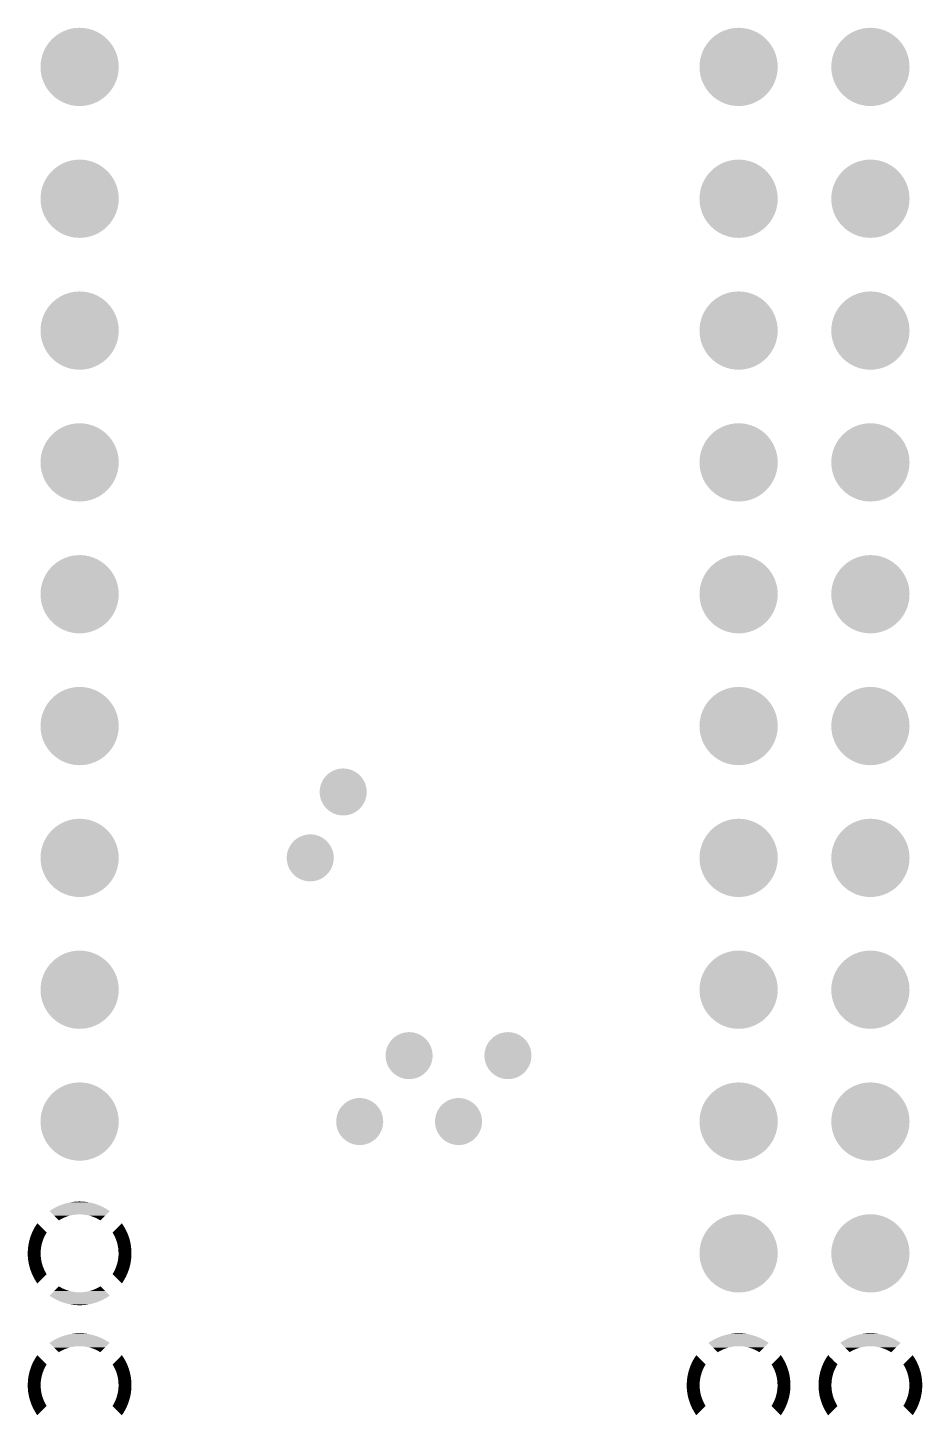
# Model space of a CAD drawing. Extents: x 295 to 953, y 10 to 290.
# Drawn here: x 662.92 to 680.16, y 123.09 to 149.83 of the extents above; entities that cross this region are included whole.
import ezdxf

# ---------------------------------------------------------------- set-up
doc = ezdxf.new("R2010")
doc.units = 0
doc.header["$LTSCALE"] = 5
doc.header["$MEASUREMENT"] = 0
doc.layers.get('0').update_dxf_attribs({"linetype": 'CONTINUOUS', "lineweight": 25})

msp = doc.modelspace()

# ---------------------------------------------------------------- linework, layer by layer
for points, const_width in [([(663.543, 149.073, 1), (664.297, 149.073, 1)], 0.754), ([(676.243, 149.073, 1), (676.997, 149.073, 1)], 0.754), ([(678.783, 149.073, 1), (679.537, 149.073, 1)], 0.754), ([(663.543, 146.533, 1), (664.297, 146.533, 1)], 0.754), ([(676.243, 146.533, 1), (676.997, 146.533, 1)], 0.754), ([(678.783, 146.533, 1), (679.537, 146.533, 1)], 0.754), ([(663.543, 143.993, 1), (664.297, 143.993, 1)], 0.754), ([(676.243, 143.993, 1), (676.997, 143.993, 1)], 0.754), ([(678.783, 143.993, 1), (679.537, 143.993, 1)], 0.754), ([(663.543, 141.453, 1), (664.297, 141.453, 1)], 0.754), ([(676.243, 141.453, 1), (676.997, 141.453, 1)], 0.754), ([(678.783, 141.453, 1), (679.537, 141.453, 1)], 0.754), ([(663.543, 138.913, 1), (664.297, 138.913, 1)], 0.754), ([(676.243, 138.913, 1), (676.997, 138.913, 1)], 0.754), ([(678.783, 138.913, 1), (679.537, 138.913, 1)], 0.754), ([(663.543, 136.373, 1), (664.297, 136.373, 1)], 0.754), ([(676.243, 136.373, 1), (676.997, 136.373, 1)], 0.754), ([(678.783, 136.373, 1), (679.537, 136.373, 1)], 0.754), ([(668.773, 135.103, 1), (669.226, 135.103, 1)], 0.453), ([(663.543, 133.833, 1), (664.297, 133.833, 1)], 0.754), ([(676.243, 133.833, 1), (676.997, 133.833, 1)], 0.754), ([(678.783, 133.833, 1), (679.537, 133.833, 1)], 0.754), ([(668.138, 133.833, 1), (668.591, 133.833, 1)], 0.453), ([(663.543, 131.293, 1), (664.297, 131.293, 1)], 0.754), ([(676.243, 131.293, 1), (676.997, 131.293, 1)], 0.754), ([(678.783, 131.293, 1), (679.537, 131.293, 1)], 0.754), ([(670.043, 130.023, 1), (670.496, 130.023, 1)], 0.453), ([(671.948, 130.023, 1), (672.401, 130.023, 1)], 0.453), ([(663.543, 128.753, 1), (664.297, 128.753, 1)], 0.754), ([(676.243, 128.753, 1), (676.997, 128.753, 1)], 0.754), ([(678.783, 128.753, 1), (679.537, 128.753, 1)], 0.754), ([(669.091, 128.753, 1), (669.544, 128.753, 1)], 0.453), ([(670.996, 128.753, 1), (671.449, 128.753, 1)], 0.453), ([(676.243, 126.213, 1), (676.997, 126.213, 1)], 0.754), ([(678.783, 126.213, 1), (679.537, 126.213, 1)], 0.754)]:
    msp.add_lwpolyline(points, format="xyb", close=True, dxfattribs=dict(const_width=const_width))
for points in [[(663.34, 127.028), (663.356, 127.039), (664.499, 127.028), (664.483, 127.039)], [(663.404, 126.964), (663.34, 127.028), (664.435, 126.964), (664.499, 127.028)], [(663.356, 127.039), (663.378, 127.053), (664.483, 127.039), (664.462, 127.053)], [(663.378, 127.053), (663.394, 127.063), (664.462, 127.053), (664.445, 127.063)], [(663.394, 127.063), (663.417, 127.077), (664.445, 127.063), (664.423, 127.077)], [(663.417, 127.077), (663.433, 127.086), (664.423, 127.077), (664.406, 127.086)], [(663.433, 127.086), (663.456, 127.099), (664.406, 127.086), (664.384, 127.099)], [(663.456, 127.099), (663.472, 127.107), (664.384, 127.099), (664.366, 127.107)], [(663.472, 127.107), (663.497, 127.119), (664.366, 127.107), (664.343, 127.119)], [(663.497, 127.119), (663.513, 127.126), (664.343, 127.119), (664.326, 127.126)], [(663.513, 127.126), (663.538, 127.137), (664.326, 127.126), (664.302, 127.137)], [(663.538, 127.137), (663.555, 127.144), (664.302, 127.137), (664.284, 127.144)], [(663.555, 127.144), (663.58, 127.153), (664.284, 127.144), (664.26, 127.153)], [(663.58, 127.153), (663.597, 127.159), (664.26, 127.153), (664.242, 127.159)], [(663.597, 127.159), (663.623, 127.167), (664.242, 127.159), (664.217, 127.167)], [(663.623, 127.167), (663.64, 127.173), (664.217, 127.167), (664.199, 127.173)], [(663.64, 127.173), (663.666, 127.18), (664.199, 127.173), (664.174, 127.18)], [(663.666, 127.18), (663.684, 127.184), (664.174, 127.18), (664.155, 127.184)], [(663.684, 127.184), (663.71, 127.19), (664.155, 127.184), (664.13, 127.19)], [(663.71, 127.19), (663.728, 127.194), (664.13, 127.19), (664.111, 127.194)], [(663.728, 127.194), (663.755, 127.199), (664.111, 127.194), (664.086, 127.199)], [(663.755, 127.199), (663.772, 127.202), (664.086, 127.199), (664.066, 127.202)], [(663.772, 127.202), (663.8, 127.205), (664.066, 127.202), (664.042, 127.205)], [(663.8, 127.205), (663.817, 127.207), (664.042, 127.205), (664.02, 127.207)], [(663.817, 127.207), (663.846, 127.21), (664.02, 127.207), (663.997, 127.21)], [(663.846, 127.21), (663.862, 127.211), (663.997, 127.21), (663.973, 127.211)], [(663.862, 127.211), (663.895, 127.212), (663.973, 127.211), (663.952, 127.212)], [(663.895, 127.212), (663.907, 127.213), (663.952, 127.212), (663.907, 127.213)], [(663.056, 126.717), (663.08, 126.755), (663.181, 126.717), (663.142, 126.755)], [(663.08, 126.755), (663.105, 126.793), (663.142, 126.755), (663.105, 126.793)], [(663.406, 126.962), (663.404, 126.964), (663.873, 126.962), (663.912, 126.964)], [(663.409, 126.959), (663.406, 126.962), (663.834, 126.959), (663.873, 126.962)], [(663.415, 126.953), (663.409, 126.959), (663.795, 126.953), (663.834, 126.959)], [(663.422, 126.946), (663.415, 126.953), (663.757, 126.946), (663.795, 126.953)], [(663.432, 126.937), (663.422, 126.946), (663.719, 126.937), (663.757, 126.946)], [(663.443, 126.925), (663.432, 126.937), (663.682, 126.925), (663.719, 126.937)], [(663.456, 126.912), (663.443, 126.925), (663.645, 126.912), (663.682, 126.925)], [(663.472, 126.897), (663.456, 126.912), (663.609, 126.897), (663.645, 126.912)], [(663.489, 126.879), (663.472, 126.897), (663.574, 126.879), (663.609, 126.897)], [(663.508, 126.861), (663.489, 126.879), (663.54, 126.861), (663.574, 126.879)], [(663.52, 126.848), (663.508, 126.861), (663.52, 126.848), (663.54, 126.861)], [(663.951, 126.963), (663.912, 126.964), (664.434, 126.963), (664.435, 126.964)], [(663.99, 126.961), (663.951, 126.963), (664.432, 126.961), (664.434, 126.963)], [(664.029, 126.956), (663.99, 126.961), (664.427, 126.956), (664.432, 126.961)], [(664.067, 126.949), (664.029, 126.956), (664.42, 126.949), (664.427, 126.956)], [(664.105, 126.941), (664.067, 126.949), (664.412, 126.941), (664.42, 126.949)], [(664.143, 126.93), (664.105, 126.941), (664.401, 126.93), (664.412, 126.941)], [(664.18, 126.917), (664.143, 126.93), (664.389, 126.917), (664.401, 126.93)], [(664.216, 126.903), (664.18, 126.917), (664.374, 126.903), (664.389, 126.917)], [(664.251, 126.887), (664.216, 126.903), (664.358, 126.887), (664.374, 126.903)], [(664.286, 126.868), (664.251, 126.887), (664.34, 126.868), (664.358, 126.887)], [(664.32, 126.848), (664.286, 126.868), (664.32, 126.848), (664.34, 126.868)], [(664.631, 126.689), (664.67, 126.728), (664.799, 126.689), (664.776, 126.728)], [(664.67, 126.728), (664.708, 126.766), (664.776, 126.728), (664.752, 126.766)], [(664.708, 126.766), (664.734, 126.793), (664.752, 126.766), (664.734, 126.793)], [(662.946, 126.436), (662.953, 126.468), (663.203, 126.436), (663.214, 126.468)], [(662.953, 126.468), (662.955, 126.473), (663.214, 126.468), (663.216, 126.473)], [(662.955, 126.473), (662.965, 126.51), (663.216, 126.473), (663.23, 126.51)], [(662.965, 126.51), (662.966, 126.511), (663.23, 126.51), (663.231, 126.511)], [(662.966, 126.511), (662.977, 126.545), (663.231, 126.511), (663.246, 126.545)], [(662.977, 126.545), (662.98, 126.554), (663.246, 126.545), (663.251, 126.554)], [(662.98, 126.554), (662.99, 126.58), (663.251, 126.554), (663.265, 126.58)], [(662.99, 126.58), (662.996, 126.596), (663.265, 126.58), (663.274, 126.596)], [(662.996, 126.596), (663.004, 126.613), (663.274, 126.596), (663.285, 126.613)], [(663.004, 126.613), (663.014, 126.637), (663.285, 126.613), (663.261, 126.637)], [(663.014, 126.637), (663.034, 126.677), (663.261, 126.637), (663.22, 126.677)], [(663.034, 126.677), (663.056, 126.717), (663.22, 126.677), (663.181, 126.717)], [(664.555, 126.613), (664.591, 126.649), (664.836, 126.613), (664.819, 126.649)], [(664.558, 126.608), (664.555, 126.613), (664.838, 126.608), (664.836, 126.613)], [(664.571, 126.586), (664.558, 126.608), (664.847, 126.586), (664.838, 126.608)], [(664.582, 126.566), (664.571, 126.586), (664.855, 126.566), (664.847, 126.586)], [(664.589, 126.552), (664.582, 126.566), (664.86, 126.552), (664.855, 126.566)], [(664.603, 126.524), (664.589, 126.552), (664.87, 126.524), (664.86, 126.552)], [(664.591, 126.649), (664.631, 126.689), (664.819, 126.649), (664.799, 126.689)], [(664.606, 126.517), (664.603, 126.524), (664.872, 126.517), (664.87, 126.524)], [(664.621, 126.481), (664.606, 126.517), (664.883, 126.481), (664.872, 126.517)], [(664.621, 126.48), (664.621, 126.481), (664.883, 126.48), (664.883, 126.481)], [(664.634, 126.444), (664.621, 126.48), (664.892, 126.444), (664.883, 126.48)], [(662.92, 126.213), (662.921, 126.244), (663.169, 126.213), (663.17, 126.244)], [(662.921, 126.174), (662.92, 126.213), (663.17, 126.174), (663.169, 126.213)], [(662.921, 126.245), (662.923, 126.283), (663.17, 126.245), (663.172, 126.283)], [(662.921, 126.244), (662.921, 126.245), (663.17, 126.244), (663.17, 126.245)], [(662.923, 126.29), (662.926, 126.322), (663.173, 126.29), (663.177, 126.322)], [(662.923, 126.283), (662.923, 126.29), (663.172, 126.283), (663.173, 126.29)], [(662.926, 126.322), (662.928, 126.335), (663.177, 126.322), (663.179, 126.335)], [(662.928, 126.335), (662.931, 126.361), (663.179, 126.335), (663.184, 126.361)], [(662.931, 126.361), (662.934, 126.38), (663.184, 126.361), (663.188, 126.38)], [(662.934, 126.38), (662.938, 126.399), (663.188, 126.38), (663.192, 126.399)], [(662.938, 126.399), (662.943, 126.424), (663.192, 126.399), (663.2, 126.424)], [(662.943, 126.424), (662.946, 126.436), (663.2, 126.424), (663.203, 126.436)], [(664.636, 126.437), (664.634, 126.444), (664.894, 126.437), (664.892, 126.444)], [(664.645, 126.406), (664.636, 126.437), (664.9, 126.406), (664.894, 126.437)], [(664.648, 126.393), (664.645, 126.406), (664.903, 126.393), (664.9, 126.406)], [(664.654, 126.368), (664.648, 126.393), (664.907, 126.368), (664.903, 126.393)], [(664.658, 126.348), (664.654, 126.368), (664.91, 126.348), (664.907, 126.368)], [(664.661, 126.33), (664.658, 126.348), (664.912, 126.33), (664.91, 126.348)], [(664.665, 126.303), (664.661, 126.33), (664.915, 126.303), (664.912, 126.33)], [(664.666, 126.291), (664.665, 126.303), (664.916, 126.291), (664.915, 126.303)], [(664.669, 126.258), (664.666, 126.291), (664.918, 126.258), (664.916, 126.291)], [(664.669, 126.252), (664.669, 126.258), (664.918, 126.252), (664.918, 126.258)], [(664.67, 126.213), (664.669, 126.252), (664.919, 126.213), (664.918, 126.252)], [(664.67, 126.182), (664.67, 126.213), (664.919, 126.182), (664.919, 126.213)], [(662.921, 126.168), (662.921, 126.174), (663.171, 126.168), (663.17, 126.174)], [(662.923, 126.135), (662.921, 126.168), (663.173, 126.135), (663.171, 126.168)], [(662.924, 126.123), (662.923, 126.135), (663.175, 126.123), (663.173, 126.135)], [(662.927, 126.097), (662.924, 126.123), (663.178, 126.097), (663.175, 126.123)], [(662.929, 126.079), (662.927, 126.097), (663.182, 126.079), (663.178, 126.097)], [(662.933, 126.058), (662.929, 126.079), (663.185, 126.058), (663.182, 126.079)], [(662.936, 126.034), (662.933, 126.058), (663.191, 126.034), (663.185, 126.058)], [(662.939, 126.02), (662.936, 126.034), (663.194, 126.02), (663.191, 126.034)], [(662.945, 125.99), (662.939, 126.02), (663.203, 125.99), (663.194, 126.02)], [(662.947, 125.983), (662.945, 125.99), (663.205, 125.983), (663.203, 125.99)], [(662.957, 125.946), (662.947, 125.983), (663.218, 125.946), (663.205, 125.983)], [(662.968, 125.91), (662.957, 125.946), (663.233, 125.91), (663.218, 125.946)], [(664.593, 125.882), (664.609, 125.916), (664.862, 125.882), (664.874, 125.916)], [(664.609, 125.917), (664.624, 125.953), (664.874, 125.917), (664.885, 125.953)], [(664.609, 125.916), (664.609, 125.917), (664.874, 125.916), (664.874, 125.917)], [(664.624, 125.953), (664.626, 125.959), (664.885, 125.953), (664.886, 125.959)], [(664.626, 125.959), (664.636, 125.99), (664.886, 125.959), (664.894, 125.99)], [(664.636, 125.99), (664.64, 126.003), (664.894, 125.99), (664.897, 126.003)], [(664.64, 126.003), (664.647, 126.028), (664.897, 126.003), (664.902, 126.028)], [(664.647, 126.028), (664.651, 126.047), (664.902, 126.028), (664.905, 126.047)], [(664.651, 126.047), (664.656, 126.066), (664.905, 126.047), (664.908, 126.066)], [(664.656, 126.066), (664.66, 126.091), (664.908, 126.066), (664.912, 126.091)], [(664.66, 126.091), (664.662, 126.104), (664.912, 126.091), (664.913, 126.104)], [(664.662, 126.104), (664.666, 126.136), (664.913, 126.104), (664.916, 126.136)], [(664.666, 126.136), (664.667, 126.143), (664.916, 126.136), (664.917, 126.143)], [(664.667, 126.143), (664.67, 126.181), (664.917, 126.143), (664.919, 126.181)], [(664.67, 126.181), (664.67, 126.182), (664.919, 126.181), (664.919, 126.182)], [(662.97, 125.903), (662.968, 125.91), (663.236, 125.903), (663.233, 125.91)], [(662.98, 125.875), (662.97, 125.903), (663.25, 125.875), (663.236, 125.903)], [(662.985, 125.861), (662.98, 125.875), (663.257, 125.861), (663.25, 125.875)], [(662.993, 125.84), (662.985, 125.861), (663.268, 125.84), (663.257, 125.861)], [(663.001, 125.819), (662.993, 125.84), (663.281, 125.819), (663.268, 125.84)], [(663.004, 125.813), (663.001, 125.819), (663.285, 125.813), (663.281, 125.819)], [(663.02, 125.778), (663.004, 125.813), (663.249, 125.778), (663.285, 125.813)], [(663.041, 125.738), (663.02, 125.778), (663.209, 125.738), (663.249, 125.778)], [(663.063, 125.698), (663.041, 125.738), (663.17, 125.698), (663.209, 125.738)], [(663.087, 125.66), (663.063, 125.698), (663.132, 125.66), (663.17, 125.698)], [(663.105, 125.634), (663.087, 125.66), (663.105, 125.634), (663.132, 125.66)], [(664.555, 125.813), (664.565, 125.831), (664.835, 125.813), (664.843, 125.831)], [(664.579, 125.79), (664.555, 125.813), (664.825, 125.79), (664.835, 125.813)], [(664.565, 125.831), (664.575, 125.847), (664.843, 125.831), (664.849, 125.847)], [(664.575, 125.847), (664.588, 125.873), (664.849, 125.847), (664.859, 125.873)], [(664.619, 125.749), (664.579, 125.79), (664.805, 125.749), (664.825, 125.79)], [(664.588, 125.873), (664.593, 125.882), (664.859, 125.873), (664.862, 125.882)], [(664.659, 125.71), (664.619, 125.749), (664.783, 125.71), (664.805, 125.749)], [(664.697, 125.671), (664.659, 125.71), (664.76, 125.671), (664.783, 125.71)], [(664.734, 125.634), (664.697, 125.671), (664.734, 125.634), (664.76, 125.671)], [(663.34, 125.399), (663.404, 125.463), (664.499, 125.399), (664.435, 125.463)], [(663.356, 125.388), (663.34, 125.399), (664.483, 125.388), (664.499, 125.399)], [(663.378, 125.373), (663.356, 125.388), (664.461, 125.373), (664.483, 125.388)], [(663.404, 125.463), (663.405, 125.463), (663.928, 125.463), (663.889, 125.463)], [(663.405, 125.463), (663.408, 125.466), (663.889, 125.463), (663.85, 125.466)], [(663.408, 125.466), (663.412, 125.471), (663.85, 125.466), (663.811, 125.471)], [(663.412, 125.471), (663.419, 125.477), (663.811, 125.471), (663.772, 125.477)], [(663.419, 125.477), (663.428, 125.486), (663.772, 125.477), (663.734, 125.486)], [(663.428, 125.486), (663.438, 125.497), (663.734, 125.486), (663.697, 125.497)], [(663.438, 125.497), (663.451, 125.509), (663.697, 125.497), (663.66, 125.509)], [(663.451, 125.509), (663.465, 125.524), (663.66, 125.509), (663.623, 125.524)], [(663.465, 125.524), (663.482, 125.54), (663.623, 125.524), (663.588, 125.54)], [(663.482, 125.54), (663.5, 125.558), (663.588, 125.54), (663.553, 125.558)], [(663.5, 125.558), (663.52, 125.578), (663.553, 125.558), (663.52, 125.578)], [(663.928, 125.463), (663.967, 125.464), (664.435, 125.463), (664.434, 125.464)], [(663.967, 125.464), (664.005, 125.468), (664.434, 125.464), (664.43, 125.468)], [(664.005, 125.468), (664.044, 125.473), (664.43, 125.468), (664.425, 125.473)], [(664.044, 125.473), (664.082, 125.481), (664.425, 125.473), (664.417, 125.481)], [(664.082, 125.481), (664.12, 125.49), (664.417, 125.481), (664.408, 125.49)], [(664.12, 125.49), (664.158, 125.501), (664.408, 125.49), (664.396, 125.501)], [(664.158, 125.501), (664.194, 125.515), (664.396, 125.501), (664.383, 125.515)], [(664.194, 125.515), (664.23, 125.53), (664.383, 125.515), (664.368, 125.53)], [(664.23, 125.53), (664.265, 125.547), (664.368, 125.53), (664.351, 125.547)], [(664.265, 125.547), (664.3, 125.566), (664.351, 125.547), (664.332, 125.566)], [(664.3, 125.566), (664.32, 125.578), (664.332, 125.566), (664.32, 125.578)], [(663.394, 125.363), (663.378, 125.373), (664.446, 125.363), (664.461, 125.373)], [(663.416, 125.35), (663.394, 125.363), (664.423, 125.35), (664.446, 125.363)], [(663.433, 125.341), (663.416, 125.35), (664.407, 125.341), (664.423, 125.35)], [(663.456, 125.328), (663.433, 125.341), (664.383, 125.328), (664.407, 125.341)], [(663.473, 125.319), (663.456, 125.328), (664.367, 125.319), (664.383, 125.328)], [(663.496, 125.308), (663.473, 125.319), (664.343, 125.308), (664.367, 125.319)], [(663.514, 125.3), (663.496, 125.308), (664.326, 125.3), (664.343, 125.308)], [(663.537, 125.29), (663.514, 125.3), (664.302, 125.29), (664.326, 125.3)], [(663.555, 125.283), (663.537, 125.29), (664.285, 125.283), (664.302, 125.29)], [(663.579, 125.274), (663.555, 125.283), (664.259, 125.274), (664.285, 125.283)], [(663.598, 125.267), (663.579, 125.274), (664.242, 125.267), (664.259, 125.274)], [(663.622, 125.259), (663.598, 125.267), (664.217, 125.259), (664.242, 125.267)], [(663.641, 125.254), (663.622, 125.259), (664.199, 125.254), (664.217, 125.259)], [(663.665, 125.247), (663.641, 125.254), (664.173, 125.247), (664.199, 125.254)], [(663.685, 125.242), (663.665, 125.247), (664.156, 125.242), (664.173, 125.247)], [(663.709, 125.236), (663.685, 125.242), (664.129, 125.236), (664.156, 125.242)], [(663.729, 125.232), (663.709, 125.236), (664.112, 125.232), (664.129, 125.236)], [(663.753, 125.228), (663.729, 125.232), (664.085, 125.228), (664.112, 125.232)], [(663.774, 125.225), (663.753, 125.228), (664.067, 125.225), (664.085, 125.228)], [(663.798, 125.221), (663.774, 125.225), (664.04, 125.221), (664.067, 125.225)], [(663.819, 125.219), (663.798, 125.221), (664.023, 125.219), (664.04, 125.221)], [(663.843, 125.217), (663.819, 125.219), (663.994, 125.217), (664.023, 125.219)], [(663.866, 125.216), (663.843, 125.217), (663.978, 125.216), (663.994, 125.217)], [(663.888, 125.214), (663.866, 125.216), (663.945, 125.214), (663.978, 125.216)], [(663.933, 125.214), (663.888, 125.214), (663.933, 125.214), (663.945, 125.214)], [(663.497, 124.579), (663.513, 124.586), (664.343, 124.579), (664.326, 124.586)], [(663.513, 124.586), (663.538, 124.597), (664.326, 124.586), (664.302, 124.597)], [(663.538, 124.597), (663.555, 124.604), (664.302, 124.597), (664.284, 124.604)], [(663.555, 124.604), (663.58, 124.613), (664.284, 124.604), (664.26, 124.613)], [(663.58, 124.613), (663.597, 124.619), (664.26, 124.613), (664.242, 124.619)], [(663.597, 124.619), (663.623, 124.627), (664.242, 124.619), (664.217, 124.627)], [(663.623, 124.627), (663.64, 124.633), (664.217, 124.627), (664.199, 124.633)], [(663.64, 124.633), (663.666, 124.64), (664.199, 124.633), (664.174, 124.64)], [(663.666, 124.64), (663.684, 124.644), (664.174, 124.64), (664.155, 124.644)], [(663.684, 124.644), (663.71, 124.65), (664.155, 124.644), (664.13, 124.65)], [(663.71, 124.65), (663.728, 124.654), (664.13, 124.65), (664.111, 124.654)], [(663.728, 124.654), (663.755, 124.659), (664.111, 124.654), (664.086, 124.659)], [(663.755, 124.659), (663.772, 124.662), (664.086, 124.659), (664.066, 124.662)], [(663.772, 124.662), (663.8, 124.665), (664.066, 124.662), (664.042, 124.665)], [(663.8, 124.665), (663.817, 124.667), (664.042, 124.665), (664.02, 124.667)], [(663.817, 124.667), (663.846, 124.67), (664.02, 124.667), (663.997, 124.67)], [(663.846, 124.67), (663.862, 124.671), (663.997, 124.67), (663.973, 124.671)], [(663.862, 124.671), (663.895, 124.672), (663.973, 124.671), (663.952, 124.672)], [(663.895, 124.672), (663.907, 124.673), (663.952, 124.672), (663.907, 124.673)], [(676.197, 124.579), (676.213, 124.586), (677.043, 124.579), (677.026, 124.586)], [(676.213, 124.586), (676.238, 124.597), (677.026, 124.586), (677.002, 124.597)], [(676.238, 124.597), (676.255, 124.604), (677.002, 124.597), (676.984, 124.604)], [(676.255, 124.604), (676.28, 124.613), (676.984, 124.604), (676.96, 124.613)], [(676.28, 124.613), (676.297, 124.619), (676.96, 124.613), (676.942, 124.619)], [(676.297, 124.619), (676.323, 124.627), (676.942, 124.619), (676.917, 124.627)], [(676.323, 124.627), (676.34, 124.633), (676.917, 124.627), (676.899, 124.633)], [(676.34, 124.633), (676.366, 124.64), (676.899, 124.633), (676.874, 124.64)], [(676.366, 124.64), (676.384, 124.644), (676.874, 124.64), (676.855, 124.644)], [(676.384, 124.644), (676.41, 124.65), (676.855, 124.644), (676.83, 124.65)], [(676.41, 124.65), (676.428, 124.654), (676.83, 124.65), (676.811, 124.654)], [(676.428, 124.654), (676.455, 124.659), (676.811, 124.654), (676.786, 124.659)], [(676.455, 124.659), (676.472, 124.662), (676.786, 124.659), (676.766, 124.662)], [(676.472, 124.662), (676.5, 124.665), (676.766, 124.662), (676.742, 124.665)], [(676.5, 124.665), (676.517, 124.667), (676.742, 124.665), (676.72, 124.667)], [(676.517, 124.667), (676.546, 124.67), (676.72, 124.667), (676.697, 124.67)], [(676.546, 124.67), (676.562, 124.671), (676.697, 124.67), (676.673, 124.671)], [(676.562, 124.671), (676.595, 124.672), (676.673, 124.671), (676.652, 124.672)], [(676.595, 124.672), (676.607, 124.673), (676.652, 124.672), (676.607, 124.673)], [(678.737, 124.579), (678.753, 124.586), (679.583, 124.579), (679.566, 124.586)], [(678.753, 124.586), (678.778, 124.597), (679.566, 124.586), (679.542, 124.597)], [(678.778, 124.597), (678.795, 124.604), (679.542, 124.597), (679.524, 124.604)], [(678.795, 124.604), (678.82, 124.613), (679.524, 124.604), (679.5, 124.613)], [(678.82, 124.613), (678.837, 124.619), (679.5, 124.613), (679.482, 124.619)], [(678.837, 124.619), (678.863, 124.627), (679.482, 124.619), (679.457, 124.627)], [(678.863, 124.627), (678.88, 124.633), (679.457, 124.627), (679.439, 124.633)], [(678.88, 124.633), (678.906, 124.64), (679.439, 124.633), (679.414, 124.64)], [(678.906, 124.64), (678.924, 124.644), (679.414, 124.64), (679.395, 124.644)], [(678.924, 124.644), (678.95, 124.65), (679.395, 124.644), (679.37, 124.65)], [(678.95, 124.65), (678.968, 124.654), (679.37, 124.65), (679.351, 124.654)], [(678.968, 124.654), (678.995, 124.659), (679.351, 124.654), (679.326, 124.659)], [(678.995, 124.659), (679.012, 124.662), (679.326, 124.659), (679.306, 124.662)], [(679.012, 124.662), (679.04, 124.665), (679.306, 124.662), (679.282, 124.665)], [(679.04, 124.665), (679.057, 124.667), (679.282, 124.665), (679.26, 124.667)], [(679.057, 124.667), (679.086, 124.67), (679.26, 124.667), (679.237, 124.67)], [(679.086, 124.67), (679.102, 124.671), (679.237, 124.67), (679.213, 124.671)], [(679.102, 124.671), (679.135, 124.672), (679.213, 124.671), (679.192, 124.672)], [(679.135, 124.672), (679.147, 124.673), (679.192, 124.672), (679.147, 124.673)], [(663.34, 124.488), (663.356, 124.499), (664.499, 124.488), (664.483, 124.499)], [(663.404, 124.424), (663.34, 124.488), (664.435, 124.424), (664.499, 124.488)], [(663.356, 124.499), (663.378, 124.513), (664.483, 124.499), (664.462, 124.513)], [(663.378, 124.513), (663.394, 124.523), (664.462, 124.513), (664.445, 124.523)], [(663.394, 124.523), (663.417, 124.537), (664.445, 124.523), (664.423, 124.537)], [(663.406, 124.422), (663.404, 124.424), (663.873, 124.422), (663.912, 124.424)], [(663.409, 124.419), (663.406, 124.422), (663.834, 124.419), (663.873, 124.422)], [(663.415, 124.413), (663.409, 124.419), (663.795, 124.413), (663.834, 124.419)], [(663.422, 124.406), (663.415, 124.413), (663.757, 124.406), (663.795, 124.413)], [(663.417, 124.537), (663.433, 124.546), (664.423, 124.537), (664.406, 124.546)], [(663.432, 124.397), (663.422, 124.406), (663.719, 124.397), (663.757, 124.406)], [(663.443, 124.385), (663.432, 124.397), (663.682, 124.385), (663.719, 124.397)], [(663.433, 124.546), (663.456, 124.559), (664.406, 124.546), (664.384, 124.559)], [(663.456, 124.372), (663.443, 124.385), (663.645, 124.372), (663.682, 124.385)], [(663.456, 124.559), (663.472, 124.567), (664.384, 124.559), (664.366, 124.567)], [(663.472, 124.357), (663.456, 124.372), (663.609, 124.357), (663.645, 124.372)], [(663.472, 124.567), (663.497, 124.579), (664.366, 124.567), (664.343, 124.579)], [(663.489, 124.339), (663.472, 124.357), (663.574, 124.339), (663.609, 124.357)], [(663.508, 124.321), (663.489, 124.339), (663.54, 124.321), (663.574, 124.339)], [(663.52, 124.308), (663.508, 124.321), (663.52, 124.308), (663.54, 124.321)], [(663.951, 124.423), (663.912, 124.424), (664.434, 124.423), (664.435, 124.424)], [(663.99, 124.421), (663.951, 124.423), (664.432, 124.421), (664.434, 124.423)], [(664.029, 124.416), (663.99, 124.421), (664.427, 124.416), (664.432, 124.421)], [(664.067, 124.409), (664.029, 124.416), (664.42, 124.409), (664.427, 124.416)], [(664.105, 124.401), (664.067, 124.409), (664.412, 124.401), (664.42, 124.409)], [(664.143, 124.39), (664.105, 124.401), (664.401, 124.39), (664.412, 124.401)], [(664.18, 124.377), (664.143, 124.39), (664.389, 124.377), (664.401, 124.39)], [(664.216, 124.363), (664.18, 124.377), (664.374, 124.363), (664.389, 124.377)], [(664.251, 124.347), (664.216, 124.363), (664.358, 124.347), (664.374, 124.363)], [(664.286, 124.328), (664.251, 124.347), (664.34, 124.328), (664.358, 124.347)], [(664.32, 124.308), (664.286, 124.328), (664.32, 124.308), (664.34, 124.328)], [(676.04, 124.488), (676.056, 124.499), (677.199, 124.488), (677.183, 124.499)], [(676.104, 124.424), (676.04, 124.488), (677.135, 124.424), (677.199, 124.488)], [(676.056, 124.499), (676.078, 124.513), (677.183, 124.499), (677.162, 124.513)], [(676.078, 124.513), (676.094, 124.523), (677.162, 124.513), (677.145, 124.523)], [(676.094, 124.523), (676.117, 124.537), (677.145, 124.523), (677.123, 124.537)], [(676.106, 124.422), (676.104, 124.424), (676.573, 124.422), (676.612, 124.424)], [(676.109, 124.419), (676.106, 124.422), (676.534, 124.419), (676.573, 124.422)], [(676.115, 124.413), (676.109, 124.419), (676.495, 124.413), (676.534, 124.419)], [(676.122, 124.406), (676.115, 124.413), (676.457, 124.406), (676.495, 124.413)], [(676.117, 124.537), (676.133, 124.546), (677.123, 124.537), (677.106, 124.546)], [(676.132, 124.397), (676.122, 124.406), (676.419, 124.397), (676.457, 124.406)], [(676.143, 124.385), (676.132, 124.397), (676.382, 124.385), (676.419, 124.397)], [(676.133, 124.546), (676.156, 124.559), (677.106, 124.546), (677.084, 124.559)], [(676.156, 124.372), (676.143, 124.385), (676.345, 124.372), (676.382, 124.385)], [(676.156, 124.559), (676.172, 124.567), (677.084, 124.559), (677.066, 124.567)], [(676.172, 124.357), (676.156, 124.372), (676.309, 124.357), (676.345, 124.372)], [(676.172, 124.567), (676.197, 124.579), (677.066, 124.567), (677.043, 124.579)], [(676.189, 124.339), (676.172, 124.357), (676.274, 124.339), (676.309, 124.357)], [(676.208, 124.321), (676.189, 124.339), (676.24, 124.321), (676.274, 124.339)], [(676.22, 124.308), (676.208, 124.321), (676.22, 124.308), (676.24, 124.321)], [(676.651, 124.423), (676.612, 124.424), (677.134, 124.423), (677.135, 124.424)], [(676.69, 124.421), (676.651, 124.423), (677.132, 124.421), (677.134, 124.423)], [(676.729, 124.416), (676.69, 124.421), (677.127, 124.416), (677.132, 124.421)], [(676.767, 124.409), (676.729, 124.416), (677.12, 124.409), (677.127, 124.416)], [(676.805, 124.401), (676.767, 124.409), (677.112, 124.401), (677.12, 124.409)], [(676.843, 124.39), (676.805, 124.401), (677.101, 124.39), (677.112, 124.401)], [(676.88, 124.377), (676.843, 124.39), (677.089, 124.377), (677.101, 124.39)], [(676.916, 124.363), (676.88, 124.377), (677.074, 124.363), (677.089, 124.377)], [(676.951, 124.347), (676.916, 124.363), (677.058, 124.347), (677.074, 124.363)], [(676.986, 124.328), (676.951, 124.347), (677.04, 124.328), (677.058, 124.347)], [(677.02, 124.308), (676.986, 124.328), (677.02, 124.308), (677.04, 124.328)], [(678.58, 124.488), (678.596, 124.499), (679.739, 124.488), (679.723, 124.499)], [(678.644, 124.424), (678.58, 124.488), (679.675, 124.424), (679.739, 124.488)], [(678.596, 124.499), (678.618, 124.513), (679.723, 124.499), (679.702, 124.513)], [(678.618, 124.513), (678.634, 124.523), (679.702, 124.513), (679.685, 124.523)], [(678.634, 124.523), (678.657, 124.537), (679.685, 124.523), (679.663, 124.537)], [(678.646, 124.422), (678.644, 124.424), (679.113, 124.422), (679.152, 124.424)], [(678.649, 124.419), (678.646, 124.422), (679.074, 124.419), (679.113, 124.422)], [(678.655, 124.413), (678.649, 124.419), (679.035, 124.413), (679.074, 124.419)], [(678.662, 124.406), (678.655, 124.413), (678.997, 124.406), (679.035, 124.413)], [(678.657, 124.537), (678.673, 124.546), (679.663, 124.537), (679.646, 124.546)], [(678.672, 124.397), (678.662, 124.406), (678.959, 124.397), (678.997, 124.406)], [(678.683, 124.385), (678.672, 124.397), (678.922, 124.385), (678.959, 124.397)], [(678.673, 124.546), (678.696, 124.559), (679.646, 124.546), (679.624, 124.559)], [(678.696, 124.372), (678.683, 124.385), (678.885, 124.372), (678.922, 124.385)], [(678.696, 124.559), (678.712, 124.567), (679.624, 124.559), (679.606, 124.567)], [(678.712, 124.357), (678.696, 124.372), (678.849, 124.357), (678.885, 124.372)], [(678.712, 124.567), (678.737, 124.579), (679.606, 124.567), (679.583, 124.579)], [(678.729, 124.339), (678.712, 124.357), (678.814, 124.339), (678.849, 124.357)], [(678.748, 124.321), (678.729, 124.339), (678.78, 124.321), (678.814, 124.339)], [(678.76, 124.308), (678.748, 124.321), (678.76, 124.308), (678.78, 124.321)], [(679.191, 124.423), (679.152, 124.424), (679.674, 124.423), (679.675, 124.424)], [(679.23, 124.421), (679.191, 124.423), (679.672, 124.421), (679.674, 124.423)], [(679.269, 124.416), (679.23, 124.421), (679.667, 124.416), (679.672, 124.421)], [(679.307, 124.409), (679.269, 124.416), (679.66, 124.409), (679.667, 124.416)], [(679.345, 124.401), (679.307, 124.409), (679.652, 124.401), (679.66, 124.409)], [(679.383, 124.39), (679.345, 124.401), (679.641, 124.39), (679.652, 124.401)], [(679.42, 124.377), (679.383, 124.39), (679.629, 124.377), (679.641, 124.39)], [(679.456, 124.363), (679.42, 124.377), (679.614, 124.363), (679.629, 124.377)], [(679.491, 124.347), (679.456, 124.363), (679.598, 124.347), (679.614, 124.363)], [(679.526, 124.328), (679.491, 124.347), (679.58, 124.328), (679.598, 124.347)], [(679.56, 124.308), (679.526, 124.328), (679.56, 124.308), (679.58, 124.328)], [(662.99, 124.04), (662.996, 124.056), (663.265, 124.04), (663.274, 124.056)], [(662.996, 124.056), (663.004, 124.073), (663.274, 124.056), (663.285, 124.073)], [(663.004, 124.073), (663.014, 124.097), (663.285, 124.073), (663.261, 124.097)], [(663.014, 124.097), (663.034, 124.137), (663.261, 124.097), (663.22, 124.137)], [(663.034, 124.137), (663.056, 124.177), (663.22, 124.137), (663.181, 124.177)], [(663.056, 124.177), (663.08, 124.215), (663.181, 124.177), (663.142, 124.215)], [(663.08, 124.215), (663.105, 124.253), (663.142, 124.215), (663.105, 124.253)], [(664.555, 124.073), (664.591, 124.109), (664.836, 124.073), (664.819, 124.109)], [(664.558, 124.068), (664.555, 124.073), (664.838, 124.068), (664.836, 124.073)], [(664.571, 124.046), (664.558, 124.068), (664.847, 124.046), (664.838, 124.068)], [(664.582, 124.026), (664.571, 124.046), (664.855, 124.026), (664.847, 124.046)], [(664.591, 124.109), (664.631, 124.149), (664.819, 124.109), (664.799, 124.149)], [(664.631, 124.149), (664.67, 124.188), (664.799, 124.149), (664.776, 124.188)], [(664.67, 124.188), (664.708, 124.226), (664.776, 124.188), (664.752, 124.226)], [(664.708, 124.226), (664.734, 124.253), (664.752, 124.226), (664.734, 124.253)], [(675.69, 124.04), (675.696, 124.056), (675.965, 124.04), (675.974, 124.056)], [(675.696, 124.056), (675.704, 124.073), (675.974, 124.056), (675.985, 124.073)], [(675.704, 124.073), (675.714, 124.097), (675.985, 124.073), (675.961, 124.097)], [(675.714, 124.097), (675.734, 124.137), (675.961, 124.097), (675.92, 124.137)], [(675.734, 124.137), (675.756, 124.177), (675.92, 124.137), (675.881, 124.177)], [(675.756, 124.177), (675.78, 124.215), (675.881, 124.177), (675.842, 124.215)], [(675.78, 124.215), (675.805, 124.253), (675.842, 124.215), (675.805, 124.253)], [(677.255, 124.073), (677.291, 124.109), (677.536, 124.073), (677.519, 124.109)], [(677.258, 124.068), (677.255, 124.073), (677.538, 124.068), (677.536, 124.073)], [(677.271, 124.046), (677.258, 124.068), (677.547, 124.046), (677.538, 124.068)], [(677.282, 124.026), (677.271, 124.046), (677.555, 124.026), (677.547, 124.046)], [(677.291, 124.109), (677.331, 124.149), (677.519, 124.109), (677.499, 124.149)], [(677.331, 124.149), (677.37, 124.188), (677.499, 124.149), (677.476, 124.188)], [(677.37, 124.188), (677.408, 124.226), (677.476, 124.188), (677.452, 124.226)], [(677.408, 124.226), (677.434, 124.253), (677.452, 124.226), (677.434, 124.253)], [(678.23, 124.04), (678.236, 124.056), (678.505, 124.04), (678.514, 124.056)], [(678.236, 124.056), (678.244, 124.073), (678.514, 124.056), (678.525, 124.073)], [(678.244, 124.073), (678.254, 124.097), (678.525, 124.073), (678.501, 124.097)], [(678.254, 124.097), (678.274, 124.137), (678.501, 124.097), (678.46, 124.137)], [(678.274, 124.137), (678.296, 124.177), (678.46, 124.137), (678.421, 124.177)], [(678.296, 124.177), (678.32, 124.215), (678.421, 124.177), (678.382, 124.215)], [(678.32, 124.215), (678.345, 124.253), (678.382, 124.215), (678.345, 124.253)], [(679.795, 124.073), (679.831, 124.109), (680.076, 124.073), (680.059, 124.109)], [(679.798, 124.068), (679.795, 124.073), (680.078, 124.068), (680.076, 124.073)], [(679.811, 124.046), (679.798, 124.068), (680.087, 124.046), (680.078, 124.068)], [(679.822, 124.026), (679.811, 124.046), (680.095, 124.026), (680.087, 124.046)], [(679.831, 124.109), (679.871, 124.149), (680.059, 124.109), (680.039, 124.149)], [(679.871, 124.149), (679.91, 124.188), (680.039, 124.149), (680.016, 124.188)], [(679.91, 124.188), (679.948, 124.226), (680.016, 124.188), (679.992, 124.226)], [(679.948, 124.226), (679.974, 124.253), (679.992, 124.226), (679.974, 124.253)], [(662.923, 123.75), (662.926, 123.782), (663.173, 123.75), (663.177, 123.782)], [(662.926, 123.782), (662.928, 123.795), (663.177, 123.782), (663.179, 123.795)], [(662.928, 123.795), (662.931, 123.821), (663.179, 123.795), (663.184, 123.821)], [(662.931, 123.821), (662.934, 123.84), (663.184, 123.821), (663.188, 123.84)], [(662.934, 123.84), (662.938, 123.859), (663.188, 123.84), (663.192, 123.859)], [(662.938, 123.859), (662.943, 123.884), (663.192, 123.859), (663.2, 123.884)], [(662.943, 123.884), (662.946, 123.896), (663.2, 123.884), (663.203, 123.896)], [(662.946, 123.896), (662.953, 123.928), (663.203, 123.896), (663.214, 123.928)], [(662.953, 123.928), (662.955, 123.933), (663.214, 123.928), (663.216, 123.933)], [(662.955, 123.933), (662.965, 123.97), (663.216, 123.933), (663.23, 123.97)], [(662.965, 123.97), (662.966, 123.971), (663.23, 123.97), (663.231, 123.971)], [(662.966, 123.971), (662.977, 124.005), (663.231, 123.971), (663.246, 124.005)], [(662.977, 124.005), (662.98, 124.014), (663.246, 124.005), (663.251, 124.014)], [(662.98, 124.014), (662.99, 124.04), (663.251, 124.014), (663.265, 124.04)], [(664.589, 124.012), (664.582, 124.026), (664.86, 124.012), (664.855, 124.026)], [(664.603, 123.984), (664.589, 124.012), (664.87, 123.984), (664.86, 124.012)], [(664.606, 123.977), (664.603, 123.984), (664.872, 123.977), (664.87, 123.984)], [(664.621, 123.941), (664.606, 123.977), (664.883, 123.941), (664.872, 123.977)], [(664.621, 123.94), (664.621, 123.941), (664.883, 123.94), (664.883, 123.941)], [(664.634, 123.904), (664.621, 123.94), (664.892, 123.904), (664.883, 123.94)], [(664.636, 123.897), (664.634, 123.904), (664.894, 123.897), (664.892, 123.904)], [(664.645, 123.866), (664.636, 123.897), (664.9, 123.866), (664.894, 123.897)], [(664.648, 123.853), (664.645, 123.866), (664.903, 123.853), (664.9, 123.866)], [(664.654, 123.828), (664.648, 123.853), (664.907, 123.828), (664.903, 123.853)], [(664.658, 123.808), (664.654, 123.828), (664.91, 123.808), (664.907, 123.828)], [(664.661, 123.79), (664.658, 123.808), (664.912, 123.79), (664.91, 123.808)], [(664.665, 123.763), (664.661, 123.79), (664.915, 123.763), (664.912, 123.79)], [(675.623, 123.75), (675.626, 123.782), (675.873, 123.75), (675.877, 123.782)], [(675.626, 123.782), (675.628, 123.795), (675.877, 123.782), (675.879, 123.795)], [(675.628, 123.795), (675.631, 123.821), (675.879, 123.795), (675.884, 123.821)], [(675.631, 123.821), (675.634, 123.84), (675.884, 123.821), (675.888, 123.84)], [(675.634, 123.84), (675.638, 123.859), (675.888, 123.84), (675.892, 123.859)], [(675.638, 123.859), (675.643, 123.884), (675.892, 123.859), (675.9, 123.884)], [(675.643, 123.884), (675.646, 123.896), (675.9, 123.884), (675.903, 123.896)], [(675.646, 123.896), (675.653, 123.928), (675.903, 123.896), (675.914, 123.928)], [(675.653, 123.928), (675.655, 123.933), (675.914, 123.928), (675.916, 123.933)], [(675.655, 123.933), (675.665, 123.97), (675.916, 123.933), (675.93, 123.97)], [(675.665, 123.97), (675.666, 123.971), (675.93, 123.97), (675.931, 123.971)], [(675.666, 123.971), (675.677, 124.005), (675.931, 123.971), (675.946, 124.005)], [(675.677, 124.005), (675.68, 124.014), (675.946, 124.005), (675.951, 124.014)], [(675.68, 124.014), (675.69, 124.04), (675.951, 124.014), (675.965, 124.04)], [(677.289, 124.012), (677.282, 124.026), (677.56, 124.012), (677.555, 124.026)], [(677.303, 123.984), (677.289, 124.012), (677.57, 123.984), (677.56, 124.012)], [(677.306, 123.977), (677.303, 123.984), (677.572, 123.977), (677.57, 123.984)], [(677.321, 123.941), (677.306, 123.977), (677.583, 123.941), (677.572, 123.977)], [(677.321, 123.94), (677.321, 123.941), (677.583, 123.94), (677.583, 123.941)], [(677.334, 123.904), (677.321, 123.94), (677.592, 123.904), (677.583, 123.94)], [(677.336, 123.897), (677.334, 123.904), (677.594, 123.897), (677.592, 123.904)], [(677.345, 123.866), (677.336, 123.897), (677.6, 123.866), (677.594, 123.897)], [(677.348, 123.853), (677.345, 123.866), (677.603, 123.853), (677.6, 123.866)], [(677.354, 123.828), (677.348, 123.853), (677.607, 123.828), (677.603, 123.853)], [(677.358, 123.808), (677.354, 123.828), (677.61, 123.808), (677.607, 123.828)], [(677.361, 123.79), (677.358, 123.808), (677.612, 123.79), (677.61, 123.808)], [(677.365, 123.763), (677.361, 123.79), (677.615, 123.763), (677.612, 123.79)], [(678.163, 123.75), (678.166, 123.782), (678.413, 123.75), (678.417, 123.782)], [(678.166, 123.782), (678.168, 123.795), (678.417, 123.782), (678.419, 123.795)], [(678.168, 123.795), (678.171, 123.821), (678.419, 123.795), (678.424, 123.821)], [(678.171, 123.821), (678.174, 123.84), (678.424, 123.821), (678.428, 123.84)], [(678.174, 123.84), (678.178, 123.859), (678.428, 123.84), (678.432, 123.859)], [(678.178, 123.859), (678.183, 123.884), (678.432, 123.859), (678.44, 123.884)], [(678.183, 123.884), (678.186, 123.896), (678.44, 123.884), (678.443, 123.896)], [(678.186, 123.896), (678.193, 123.928), (678.443, 123.896), (678.454, 123.928)], [(678.193, 123.928), (678.195, 123.933), (678.454, 123.928), (678.456, 123.933)], [(678.195, 123.933), (678.205, 123.97), (678.456, 123.933), (678.47, 123.97)], [(678.205, 123.97), (678.206, 123.971), (678.47, 123.97), (678.471, 123.971)], [(678.206, 123.971), (678.217, 124.005), (678.471, 123.971), (678.486, 124.005)], [(678.217, 124.005), (678.22, 124.014), (678.486, 124.005), (678.491, 124.014)], [(678.22, 124.014), (678.23, 124.04), (678.491, 124.014), (678.505, 124.04)], [(679.829, 124.012), (679.822, 124.026), (680.1, 124.012), (680.095, 124.026)], [(679.843, 123.984), (679.829, 124.012), (680.11, 123.984), (680.1, 124.012)], [(679.846, 123.977), (679.843, 123.984), (680.112, 123.977), (680.11, 123.984)], [(679.861, 123.941), (679.846, 123.977), (680.123, 123.941), (680.112, 123.977)], [(679.861, 123.94), (679.861, 123.941), (680.123, 123.94), (680.123, 123.941)], [(679.874, 123.904), (679.861, 123.94), (680.132, 123.904), (680.123, 123.94)], [(679.876, 123.897), (679.874, 123.904), (680.134, 123.897), (680.132, 123.904)], [(679.885, 123.866), (679.876, 123.897), (680.14, 123.866), (680.134, 123.897)], [(679.888, 123.853), (679.885, 123.866), (680.143, 123.853), (680.14, 123.866)], [(679.894, 123.828), (679.888, 123.853), (680.147, 123.828), (680.143, 123.853)], [(679.898, 123.808), (679.894, 123.828), (680.15, 123.808), (680.147, 123.828)], [(679.901, 123.79), (679.898, 123.808), (680.152, 123.79), (680.15, 123.808)], [(679.905, 123.763), (679.901, 123.79), (680.155, 123.763), (680.152, 123.79)], [(662.92, 123.673), (662.921, 123.704), (663.169, 123.673), (663.17, 123.704)], [(662.921, 123.634), (662.92, 123.673), (663.17, 123.634), (663.169, 123.673)], [(662.921, 123.705), (662.923, 123.743), (663.17, 123.705), (663.172, 123.743)], [(662.921, 123.704), (662.921, 123.705), (663.17, 123.704), (663.17, 123.705)], [(662.921, 123.628), (662.921, 123.634), (663.171, 123.628), (663.17, 123.634)], [(662.923, 123.595), (662.921, 123.628), (663.173, 123.595), (663.171, 123.628)], [(662.923, 123.743), (662.923, 123.75), (663.172, 123.743), (663.173, 123.75)], [(662.924, 123.583), (662.923, 123.595), (663.175, 123.583), (663.173, 123.595)], [(662.927, 123.557), (662.924, 123.583), (663.178, 123.557), (663.175, 123.583)], [(662.929, 123.539), (662.927, 123.557), (663.182, 123.539), (663.178, 123.557)], [(662.933, 123.518), (662.929, 123.539), (663.185, 123.518), (663.182, 123.539)], [(662.936, 123.494), (662.933, 123.518), (663.191, 123.494), (663.185, 123.518)], [(664.651, 123.507), (664.656, 123.526), (664.905, 123.507), (664.908, 123.526)], [(664.656, 123.526), (664.66, 123.551), (664.908, 123.526), (664.912, 123.551)], [(664.66, 123.551), (664.662, 123.564), (664.912, 123.551), (664.913, 123.564)], [(664.662, 123.564), (664.666, 123.596), (664.913, 123.564), (664.916, 123.596)], [(664.666, 123.751), (664.665, 123.763), (664.916, 123.751), (664.915, 123.763)], [(664.669, 123.718), (664.666, 123.751), (664.918, 123.718), (664.916, 123.751)], [(664.666, 123.596), (664.667, 123.603), (664.916, 123.596), (664.917, 123.603)], [(664.667, 123.603), (664.67, 123.641), (664.917, 123.603), (664.919, 123.641)], [(664.669, 123.712), (664.669, 123.718), (664.918, 123.712), (664.918, 123.718)], [(664.67, 123.673), (664.669, 123.712), (664.919, 123.673), (664.918, 123.712)], [(664.67, 123.642), (664.67, 123.673), (664.919, 123.642), (664.919, 123.673)], [(664.67, 123.641), (664.67, 123.642), (664.919, 123.641), (664.919, 123.642)], [(675.62, 123.673), (675.621, 123.704), (675.869, 123.673), (675.87, 123.704)], [(675.621, 123.634), (675.62, 123.673), (675.87, 123.634), (675.869, 123.673)], [(675.621, 123.705), (675.623, 123.743), (675.87, 123.705), (675.872, 123.743)], [(675.621, 123.704), (675.621, 123.705), (675.87, 123.704), (675.87, 123.705)], [(675.621, 123.628), (675.621, 123.634), (675.871, 123.628), (675.87, 123.634)], [(675.623, 123.595), (675.621, 123.628), (675.873, 123.595), (675.871, 123.628)], [(675.623, 123.743), (675.623, 123.75), (675.872, 123.743), (675.873, 123.75)], [(675.624, 123.583), (675.623, 123.595), (675.875, 123.583), (675.873, 123.595)], [(675.627, 123.557), (675.624, 123.583), (675.878, 123.557), (675.875, 123.583)], [(675.629, 123.539), (675.627, 123.557), (675.882, 123.539), (675.878, 123.557)], [(675.633, 123.518), (675.629, 123.539), (675.885, 123.518), (675.882, 123.539)], [(675.636, 123.494), (675.633, 123.518), (675.891, 123.494), (675.885, 123.518)], [(677.351, 123.507), (677.356, 123.526), (677.605, 123.507), (677.608, 123.526)], [(677.356, 123.526), (677.36, 123.551), (677.608, 123.526), (677.612, 123.551)], [(677.36, 123.551), (677.362, 123.564), (677.612, 123.551), (677.613, 123.564)], [(677.362, 123.564), (677.366, 123.596), (677.613, 123.564), (677.616, 123.596)], [(677.366, 123.751), (677.365, 123.763), (677.616, 123.751), (677.615, 123.763)], [(677.369, 123.718), (677.366, 123.751), (677.618, 123.718), (677.616, 123.751)], [(677.366, 123.596), (677.367, 123.603), (677.616, 123.596), (677.617, 123.603)], [(677.367, 123.603), (677.37, 123.641), (677.617, 123.603), (677.619, 123.641)], [(677.369, 123.712), (677.369, 123.718), (677.618, 123.712), (677.618, 123.718)], [(677.37, 123.673), (677.369, 123.712), (677.619, 123.673), (677.618, 123.712)], [(677.37, 123.642), (677.37, 123.673), (677.619, 123.642), (677.619, 123.673)], [(677.37, 123.641), (677.37, 123.642), (677.619, 123.641), (677.619, 123.642)], [(678.16, 123.673), (678.161, 123.704), (678.409, 123.673), (678.41, 123.704)], [(678.161, 123.634), (678.16, 123.673), (678.41, 123.634), (678.409, 123.673)], [(678.161, 123.705), (678.163, 123.743), (678.41, 123.705), (678.412, 123.743)], [(678.161, 123.704), (678.161, 123.705), (678.41, 123.704), (678.41, 123.705)], [(678.161, 123.628), (678.161, 123.634), (678.411, 123.628), (678.41, 123.634)], [(678.163, 123.595), (678.161, 123.628), (678.413, 123.595), (678.411, 123.628)], [(678.163, 123.743), (678.163, 123.75), (678.412, 123.743), (678.413, 123.75)], [(678.164, 123.583), (678.163, 123.595), (678.415, 123.583), (678.413, 123.595)], [(678.167, 123.557), (678.164, 123.583), (678.418, 123.557), (678.415, 123.583)], [(678.169, 123.539), (678.167, 123.557), (678.422, 123.539), (678.418, 123.557)], [(678.173, 123.518), (678.169, 123.539), (678.425, 123.518), (678.422, 123.539)], [(678.176, 123.494), (678.173, 123.518), (678.431, 123.494), (678.425, 123.518)], [(679.891, 123.507), (679.896, 123.526), (680.145, 123.507), (680.148, 123.526)], [(679.896, 123.526), (679.9, 123.551), (680.148, 123.526), (680.152, 123.551)], [(679.9, 123.551), (679.902, 123.564), (680.152, 123.551), (680.153, 123.564)], [(679.902, 123.564), (679.906, 123.596), (680.153, 123.564), (680.156, 123.596)], [(679.906, 123.751), (679.905, 123.763), (680.156, 123.751), (680.155, 123.763)], [(679.909, 123.718), (679.906, 123.751), (680.158, 123.718), (680.156, 123.751)], [(679.906, 123.596), (679.907, 123.603), (680.156, 123.596), (680.157, 123.603)], [(679.907, 123.603), (679.91, 123.641), (680.157, 123.603), (680.159, 123.641)], [(679.909, 123.712), (679.909, 123.718), (680.158, 123.712), (680.158, 123.718)], [(679.91, 123.673), (679.909, 123.712), (680.159, 123.673), (680.158, 123.712)], [(679.91, 123.642), (679.91, 123.673), (680.159, 123.642), (680.159, 123.673)], [(679.91, 123.641), (679.91, 123.642), (680.159, 123.641), (680.159, 123.642)], [(662.939, 123.48), (662.936, 123.494), (663.194, 123.48), (663.191, 123.494)], [(662.945, 123.45), (662.939, 123.48), (663.203, 123.45), (663.194, 123.48)], [(662.947, 123.443), (662.945, 123.45), (663.205, 123.443), (663.203, 123.45)], [(662.957, 123.406), (662.947, 123.443), (663.218, 123.406), (663.205, 123.443)], [(662.968, 123.37), (662.957, 123.406), (663.233, 123.37), (663.218, 123.406)], [(662.97, 123.363), (662.968, 123.37), (663.236, 123.363), (663.233, 123.37)], [(662.98, 123.335), (662.97, 123.363), (663.25, 123.335), (663.236, 123.363)], [(662.985, 123.321), (662.98, 123.335), (663.257, 123.321), (663.25, 123.335)], [(662.993, 123.3), (662.985, 123.321), (663.268, 123.3), (663.257, 123.321)], [(663.001, 123.279), (662.993, 123.3), (663.281, 123.279), (663.268, 123.3)], [(663.004, 123.273), (663.001, 123.279), (663.285, 123.273), (663.281, 123.279)], [(663.02, 123.238), (663.004, 123.273), (663.249, 123.238), (663.285, 123.273)], [(664.555, 123.273), (664.565, 123.291), (664.835, 123.273), (664.843, 123.291)], [(664.579, 123.25), (664.555, 123.273), (664.825, 123.25), (664.835, 123.273)], [(664.565, 123.291), (664.575, 123.307), (664.843, 123.291), (664.849, 123.307)], [(664.575, 123.307), (664.588, 123.333), (664.849, 123.307), (664.859, 123.333)], [(664.619, 123.209), (664.579, 123.25), (664.805, 123.209), (664.825, 123.25)], [(664.588, 123.333), (664.593, 123.342), (664.859, 123.333), (664.862, 123.342)], [(664.593, 123.342), (664.609, 123.376), (664.862, 123.342), (664.874, 123.376)], [(664.609, 123.377), (664.624, 123.413), (664.874, 123.377), (664.885, 123.413)], [(664.609, 123.376), (664.609, 123.377), (664.874, 123.376), (664.874, 123.377)], [(664.624, 123.413), (664.626, 123.419), (664.885, 123.413), (664.886, 123.419)], [(664.626, 123.419), (664.636, 123.45), (664.886, 123.419), (664.894, 123.45)], [(664.636, 123.45), (664.64, 123.463), (664.894, 123.45), (664.897, 123.463)], [(664.64, 123.463), (664.647, 123.488), (664.897, 123.463), (664.902, 123.488)], [(664.647, 123.488), (664.651, 123.507), (664.902, 123.488), (664.905, 123.507)], [(675.639, 123.48), (675.636, 123.494), (675.894, 123.48), (675.891, 123.494)], [(675.645, 123.45), (675.639, 123.48), (675.903, 123.45), (675.894, 123.48)], [(675.647, 123.443), (675.645, 123.45), (675.905, 123.443), (675.903, 123.45)], [(675.657, 123.406), (675.647, 123.443), (675.918, 123.406), (675.905, 123.443)], [(675.668, 123.37), (675.657, 123.406), (675.933, 123.37), (675.918, 123.406)], [(675.67, 123.363), (675.668, 123.37), (675.936, 123.363), (675.933, 123.37)], [(675.68, 123.335), (675.67, 123.363), (675.95, 123.335), (675.936, 123.363)], [(675.685, 123.321), (675.68, 123.335), (675.957, 123.321), (675.95, 123.335)], [(675.693, 123.3), (675.685, 123.321), (675.968, 123.3), (675.957, 123.321)], [(675.701, 123.279), (675.693, 123.3), (675.981, 123.279), (675.968, 123.3)], [(675.704, 123.273), (675.701, 123.279), (675.985, 123.273), (675.981, 123.279)], [(675.72, 123.238), (675.704, 123.273), (675.949, 123.238), (675.985, 123.273)], [(677.255, 123.273), (677.265, 123.291), (677.535, 123.273), (677.543, 123.291)], [(677.279, 123.25), (677.255, 123.273), (677.525, 123.25), (677.535, 123.273)], [(677.265, 123.291), (677.275, 123.307), (677.543, 123.291), (677.549, 123.307)], [(677.275, 123.307), (677.288, 123.333), (677.549, 123.307), (677.559, 123.333)], [(677.319, 123.209), (677.279, 123.25), (677.505, 123.209), (677.525, 123.25)], [(677.288, 123.333), (677.293, 123.342), (677.559, 123.333), (677.562, 123.342)], [(677.293, 123.342), (677.309, 123.376), (677.562, 123.342), (677.574, 123.376)], [(677.309, 123.377), (677.324, 123.413), (677.574, 123.377), (677.585, 123.413)], [(677.309, 123.376), (677.309, 123.377), (677.574, 123.376), (677.574, 123.377)], [(677.324, 123.413), (677.326, 123.419), (677.585, 123.413), (677.586, 123.419)], [(677.326, 123.419), (677.336, 123.45), (677.586, 123.419), (677.594, 123.45)], [(677.336, 123.45), (677.34, 123.463), (677.594, 123.45), (677.597, 123.463)], [(677.34, 123.463), (677.347, 123.488), (677.597, 123.463), (677.602, 123.488)], [(677.347, 123.488), (677.351, 123.507), (677.602, 123.488), (677.605, 123.507)], [(678.179, 123.48), (678.176, 123.494), (678.434, 123.48), (678.431, 123.494)], [(678.185, 123.45), (678.179, 123.48), (678.443, 123.45), (678.434, 123.48)], [(678.187, 123.443), (678.185, 123.45), (678.445, 123.443), (678.443, 123.45)], [(678.197, 123.406), (678.187, 123.443), (678.458, 123.406), (678.445, 123.443)], [(678.208, 123.37), (678.197, 123.406), (678.473, 123.37), (678.458, 123.406)], [(678.21, 123.363), (678.208, 123.37), (678.476, 123.363), (678.473, 123.37)], [(678.22, 123.335), (678.21, 123.363), (678.49, 123.335), (678.476, 123.363)], [(678.225, 123.321), (678.22, 123.335), (678.497, 123.321), (678.49, 123.335)], [(678.233, 123.3), (678.225, 123.321), (678.508, 123.3), (678.497, 123.321)], [(678.241, 123.279), (678.233, 123.3), (678.521, 123.279), (678.508, 123.3)], [(678.244, 123.273), (678.241, 123.279), (678.525, 123.273), (678.521, 123.279)], [(678.26, 123.238), (678.244, 123.273), (678.489, 123.238), (678.525, 123.273)], [(679.795, 123.273), (679.805, 123.291), (680.075, 123.273), (680.083, 123.291)], [(679.819, 123.25), (679.795, 123.273), (680.065, 123.25), (680.075, 123.273)], [(679.805, 123.291), (679.815, 123.307), (680.083, 123.291), (680.089, 123.307)], [(679.815, 123.307), (679.828, 123.333), (680.089, 123.307), (680.099, 123.333)], [(679.859, 123.209), (679.819, 123.25), (680.045, 123.209), (680.065, 123.25)], [(679.828, 123.333), (679.833, 123.342), (680.099, 123.333), (680.102, 123.342)], [(679.833, 123.342), (679.849, 123.376), (680.102, 123.342), (680.114, 123.376)], [(679.849, 123.377), (679.864, 123.413), (680.114, 123.377), (680.125, 123.413)], [(679.849, 123.376), (679.849, 123.377), (680.114, 123.376), (680.114, 123.377)], [(679.864, 123.413), (679.866, 123.419), (680.125, 123.413), (680.126, 123.419)], [(679.866, 123.419), (679.876, 123.45), (680.126, 123.419), (680.134, 123.45)], [(679.876, 123.45), (679.88, 123.463), (680.134, 123.45), (680.137, 123.463)], [(679.88, 123.463), (679.887, 123.488), (680.137, 123.463), (680.142, 123.488)], [(679.887, 123.488), (679.891, 123.507), (680.142, 123.488), (680.145, 123.507)], [(663.041, 123.198), (663.02, 123.238), (663.209, 123.198), (663.249, 123.238)], [(663.063, 123.158), (663.041, 123.198), (663.17, 123.158), (663.209, 123.198)], [(663.087, 123.12), (663.063, 123.158), (663.132, 123.12), (663.17, 123.158)], [(663.105, 123.094), (663.087, 123.12), (663.105, 123.094), (663.132, 123.12)], [(664.659, 123.17), (664.619, 123.209), (664.783, 123.17), (664.805, 123.209)], [(664.697, 123.131), (664.659, 123.17), (664.76, 123.131), (664.783, 123.17)], [(664.734, 123.094), (664.697, 123.131), (664.734, 123.094), (664.76, 123.131)], [(675.741, 123.198), (675.72, 123.238), (675.909, 123.198), (675.949, 123.238)], [(675.763, 123.158), (675.741, 123.198), (675.87, 123.158), (675.909, 123.198)], [(675.787, 123.12), (675.763, 123.158), (675.832, 123.12), (675.87, 123.158)], [(675.805, 123.094), (675.787, 123.12), (675.805, 123.094), (675.832, 123.12)], [(677.359, 123.17), (677.319, 123.209), (677.483, 123.17), (677.505, 123.209)], [(677.397, 123.131), (677.359, 123.17), (677.46, 123.131), (677.483, 123.17)], [(677.434, 123.094), (677.397, 123.131), (677.434, 123.094), (677.46, 123.131)], [(678.281, 123.198), (678.26, 123.238), (678.449, 123.198), (678.489, 123.238)], [(678.303, 123.158), (678.281, 123.198), (678.41, 123.158), (678.449, 123.198)], [(678.327, 123.12), (678.303, 123.158), (678.372, 123.12), (678.41, 123.158)], [(678.345, 123.094), (678.327, 123.12), (678.345, 123.094), (678.372, 123.12)], [(679.899, 123.17), (679.859, 123.209), (680.023, 123.17), (680.045, 123.209)], [(679.937, 123.131), (679.899, 123.17), (680, 123.131), (680.023, 123.17)], [(679.974, 123.094), (679.937, 123.131), (679.974, 123.094), (680, 123.131)]]:
    msp.add_solid(points)

doc.saveas('drawing.dxf')
